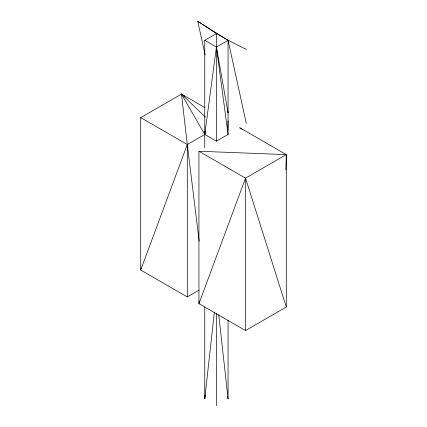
<?xml version="1.0" encoding="UTF-8"?>
<svg xmlns="http://www.w3.org/2000/svg" width="427" height="427" viewBox="0 0 427 427"><rect width="100%" height="100%" fill="white"/><g stroke="black" fill="none" stroke-linecap="round" stroke-linejoin="round"><path stroke-width="0.64" d="M227.794 130.977L228.061 120.99M285.882 169.914L286.293 154.611L239.707 127.716L242.44 129.584M204.763 306.869L204.763 398.925L205.157 394.943M199.228 301.014L198.939 303.666L245.53 330.562L286.293 307.029L286.293 154.611L198.939 151.249L198.939 303.666L245.53 178.144L286.293 154.611M204.763 398.925L214.359 312.132M205.147 131.142L204.763 134.441L187.293 144.523L140.707 270.045L187.293 296.941L199.131 290.109M246.283 49.367L228.061 40.303L216.414 47.023L204.763 134.441L216.414 141.166L228.061 134.441L216.414 47.023L204.763 40.303L204.763 147.753M141.161 268.097L140.707 270.045L140.707 117.628L181.47 94.095L205.051 107.711M205.27 133.208L204.763 134.441L181.47 94.095L184.763 96.337M204.763 40.303L216.414 33.578L228.061 40.303L246.283 123.334M140.707 117.628L187.293 144.523L199.158 241.18M198.939 151.249L245.53 178.144L286.293 307.029M205.163 54.987L197.76 21.35L228.061 40.303L228.061 134.969M197.76 21.35L216.414 33.578L216.414 141.166M205.403 117.121L181.47 94.095L187.293 144.523L187.293 296.941M216.414 47.023L228.061 112.808L227.767 110.844M218.757 314.779L228.061 398.925L228.061 320.207M227.799 396.272L228.061 398.925M245.53 178.144L245.53 330.562M216.414 313.594L216.414 405.65"/></g></svg>
